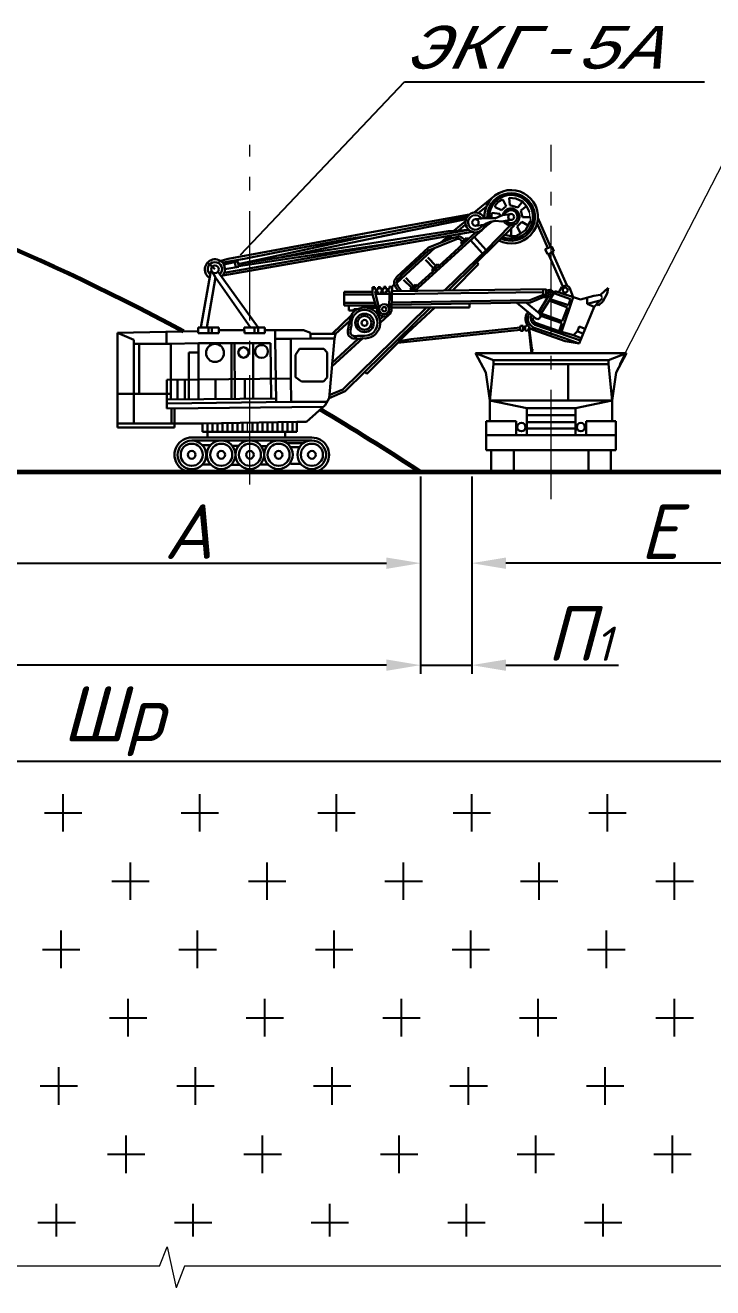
# Paper-space layout 'Layout1' of a CAD drawing. Header units: millimetres. Extents: x 18 to 680, y 9 to 831.
# Drawn here: x 285.6 to 386.3, y 529.9 to 714.7 of the extents above; entities that cross this region are included whole.
import ezdxf

# ---------------------------------------------------------------- set-up
doc = ezdxf.new("R2010")
doc.units = ezdxf.units.MM
doc.header["$LTSCALE"] = 2
doc.header["$PDMODE"] = 32
doc.header["$PDSIZE"] = 0.3
doc.linetypes.add('ACAD_ISO04W100', pattern=[30, 24, -3, 0, -3])
doc.linetypes.add('gost6', pattern=[12, 8, -1.5, 1, -1.5])
doc.styles.add('стиль2', font='', dxfattribs={"oblique": 15, "height": 4})
doc.styles.get('стиль2').set_extended_font_data('GOST type A')
doc.dimstyles.new('ISO-25', dxfattribs={"dimtxt": 2.5, "dimasz": 2.5, "dimexe": 1.25, "dimexo": 0.625, "dimtad": 1, "dimtxsty": 'Standard', "dimcen": 2.5, "dimadec": 0, "dimazin": 0, "dimtfac": 1, "dimtmove": 0, "dimatfit": 3, "dimfxl": 1, "dimarcsym": 0})

# ---------------------------------------------------------------- blocks, each defined once
blk = doc.blocks.new('*D177')
at = {"color": 0, "lineweight": -2, "transparency": 16777216}
for p, q in [((144.4, 648.65), (144.4, 619.76)), ((343.52, 648.65), (343.52, 619.76)), ((338.52, 621.01), (149.4, 621.01))]:
    blk.add_line(p, q, dxfattribs=at)
at = {"color": 0, "transparency": 16777216}
for points in [[(149.4, 621.84), (149.4, 620.18), (144.4, 621.01)], [(338.52, 621.84), (338.52, 620.18), (343.52, 621.01)]]:
    blk.add_solid(points, dxfattribs=at)
at = {"layer": 'Defpoints', "color": 0, "transparency": 16777216}
for p in [(144.4, 649.27), (343.52, 649.27), (144.4, 621.01)]:
    blk.add_point(p, dxfattribs=at)
at = {"color": 0, "transparency": 16777216, "insert": (233.68, 625.64), "char_height": 8, "attachment_point": 5}
blk.add_mtext('{\\fISOCPEUR|b0|i1|c204|p34;Б}', dxfattribs=at)
blk = doc.blocks.new('*D185')
at = {"color": 0, "lineweight": -2, "transparency": 16777216}
for p, q in [((144.4, 648.02), (144.4, 605.7)), ((452.6, 648.65), (452.6, 605.7)), ((149.4, 606.95), (447.6, 606.95))]:
    blk.add_line(p, q, dxfattribs=at)
at = {"color": 0, "transparency": 16777216}
for points in [[(149.4, 607.78), (149.4, 606.11), (144.4, 606.95)], [(447.6, 607.78), (447.6, 606.11), (452.6, 606.95)]]:
    blk.add_solid(points, dxfattribs=at)
at = {"layer": 'Defpoints', "color": 0, "transparency": 16777216}
for p in [(452.6, 649.27), (144.4, 648.65), (452.6, 606.95)]:
    blk.add_point(p, dxfattribs=at)
at = {"color": 0, "transparency": 16777216, "insert": (298.5, 612.77), "char_height": 8, "attachment_point": 5}
blk.add_mtext('{\\fISOCPEUR|b0|i1|c204|p34;Шр}', dxfattribs=at)
blk = doc.blocks.new('*D186')
at = {"color": 0, "lineweight": -2, "transparency": 16777216}
for p, q in [((343.52, 648.65), (343.52, 619.76)), ((351.02, 648.65), (351.02, 619.76)), ((338.52, 621.01), (333.52, 621.01)), ((343.52, 621.01), (351.02, 621.01)), ((356.02, 621.01), (372.48, 621.01))]:
    blk.add_line(p, q, dxfattribs=at)
at = {"color": 0, "transparency": 16777216}
for points in [[(338.52, 621.84), (338.52, 620.18), (343.52, 621.01)], [(356.02, 621.84), (356.02, 620.18), (351.02, 621.01)]]:
    blk.add_solid(points, dxfattribs=at)
at = {"layer": 'Defpoints', "color": 0, "transparency": 16777216}
for p in [(343.52, 649.27), (351.02, 649.27), (351.02, 621.01)]:
    blk.add_point(p, dxfattribs=at)
at = {"color": 0, "transparency": 16777216, "insert": (366.75, 625.64), "char_height": 8, "attachment_point": 5}
blk.add_mtext('{\\fISOCPEUR|b0|i1|c204|p34;П\\H0.625x;1}', dxfattribs=at)
blk = doc.blocks.new('*D187')
at = {"color": 0, "lineweight": -2, "transparency": 16777216}
for p, q in [((406.02, 648.65), (406.02, 634.69)), ((351.02, 642.94), (351.02, 634.69)), ((401.02, 635.94), (356.02, 635.94))]:
    blk.add_line(p, q, dxfattribs=at)
at = {"color": 0, "transparency": 16777216}
for points in [[(356.02, 636.77), (356.02, 635.1), (351.02, 635.94)], [(401.02, 636.77), (401.02, 635.1), (406.02, 635.94)]]:
    blk.add_solid(points, dxfattribs=at)
at = {"layer": 'Defpoints', "color": 0, "transparency": 16777216}
for p in [(406.02, 649.27), (351.02, 643.57), (351.02, 635.94)]:
    blk.add_point(p, dxfattribs=at)
at = {"color": 0, "transparency": 16777216, "insert": (378.52, 640.56), "char_height": 8, "attachment_point": 5}
blk.add_mtext('{\\fISOCPEUR|b0|i1|c204|p34;Е}', dxfattribs=at)
blk = doc.blocks.new('*D188')
at = {"color": 0, "lineweight": -2, "transparency": 16777216}
for p, q in [((275.52, 648.65), (275.52, 634.69)), ((343.52, 648.65), (343.52, 634.69)), ((280.52, 635.94), (338.52, 635.94))]:
    blk.add_line(p, q, dxfattribs=at)
at = {"color": 0, "transparency": 16777216}
for points in [[(280.52, 636.77), (280.52, 635.1), (275.52, 635.94)], [(338.52, 636.77), (338.52, 635.1), (343.52, 635.94)]]:
    blk.add_solid(points, dxfattribs=at)
at = {"layer": 'Defpoints', "color": 0, "transparency": 16777216}
for p in [(275.52, 649.27), (343.52, 649.27), (343.52, 635.94)]:
    blk.add_point(p, dxfattribs=at)
at = {"color": 0, "transparency": 16777216, "insert": (309.52, 640.56), "char_height": 8, "attachment_point": 5}
blk.add_mtext('{\\fISOCPEUR|b0|i1|c204|p34;А}', dxfattribs=at)

psp = doc.layouts.get("Layout1")

# ---------------------------------------------------------------- linework, layer by layer
at = {"color": 0, "lineweight": 20}
for p, q in [((372.6636, 665.0893), (393.8943, 706.4049)), ((359.5675, 686.5714), (359.4613, 687.3226)), ((359.5675, 686.5714), (359.5675, 685.9864)), ((370.0609, 674.9705), (370.0609, 674.6356)), ((360.0334, 667.1597), (359.8548, 667.1597)), ((318.1742, 655.2315), (318.1742, 656.4489)), ((144.1875, 649.27), (344.1875, 649.27)), ((337.5039, 649.2701), (355.1207, 649.2701)), ((305.2902, 533.0359), (306.3981, 535.8588)), ((306.3981, 535.8588), (307.7341, 529.8684)), ((305.2902, 533.0359), (70.9272, 533.0359)), ((308.9724, 533.0359), (307.7341, 529.8684)), ((532.0052, 533.0359), (308.9724, 533.0359))]:
    psp.add_line(p, q, dxfattribs=at)
at = {"color": 0, "linetype": 'gost6', "lineweight": 20}
for p, q in [((318.5241, 647.4792), (318.5241, 697.1721)), ((362.6251, 645.2989), (362.6251, 697.1721))]:
    psp.add_line(p, q, dxfattribs=at)
at = {"color": 0, "lineweight": 30}
for p, q in [((351.3529, 687.2678), (354.2892, 689.6735)), ((356.4835, 689.4322), (356.5851, 688.3501)), ((356.4835, 689.4322), (357.4755, 689.3068)), ((353.1188, 688.1032), (351.9807, 687.2374)), ((354.4386, 688.2822), (354.8859, 688.8125)), ((354.4386, 688.0549), (354.4386, 688.2822)), ((355.3484, 687.5927), (354.4386, 688.0549)), ((354.8859, 688.8125), (355.5304, 689.1686)), ((356.0612, 688.2215), (355.3484, 687.5927)), ((355.5456, 689.1686), (356.0612, 688.2215)), ((356.5851, 688.3501), (357.7722, 687.9822)), ((357.4755, 689.3068), (358.4423, 688.8806)), ((357.7722, 687.9822), (358.4423, 688.8806)), ((359.0363, 688.2045), (358.1947, 687.5757)), ((358.1947, 687.5757), (358.448, 686.5714)), ((358.4423, 688.8806), (359.0363, 688.2045)), ((359.4613, 687.3226), (359.0363, 688.2045)), ((335.0514, 683.6473), (350.3813, 686.6172)), ((336.3527, 684.3804), (350.6826, 686.964)), ((339.9136, 684.1918), (350.1693, 686.3002)), ((348.4484, 684.6425), (350.095, 686.0214)), ((351.5445, 686.2945), (352.8601, 686.4269)), ((352.8601, 686.4269), (353.5682, 686.4269)), ((353.753, 685.9314), (353.1456, 685.6513)), ((354.1108, 685.9888), (353.2284, 685.3802)), ((353.5682, 686.4269), (354.4821, 686.4269)), ((354.4685, 686.0461), (353.753, 685.9314)), ((353.8577, 686.4193), (353.9533, 687.2403)), ((353.9533, 687.2403), (355.1379, 687.0685)), ((355.4122, 685.9454), (354.4685, 686.0461)), ((354.4821, 686.4269), (355.5278, 686.8739)), ((355.1379, 687.0685), (355.1379, 686.6866)), ((356.7725, 686.1802), (355.4122, 685.9454)), ((355.5278, 686.8739), (356.7062, 687.0537)), ((357.6521, 685.2148), (358.3317, 685.8835)), ((358.3317, 685.8835), (359.248, 685.3897)), ((358.448, 686.5714), (359.5675, 686.5714)), ((359.5675, 685.9864), (359.248, 685.3897)), ((360.5356, 685.754), (362.1556, 682.0713)), ((362.5487, 682.2403), (360.688, 686.4956)), ((314.5829, 678.0751), (351.0588, 684.4469)), ((314.7851, 678.4473), (350.5671, 684.7479)), ((316.8294, 679.7049), (347.5532, 684.537)), ((323.2248, 680.7107), (339.9136, 684.1918)), ((327.5165, 682.7481), (336.3527, 684.3804)), ((333.3084, 683.4663), (336.9341, 684.012)), ((351.7142, 684.0069), (343.1768, 676.232)), ((346.4215, 682.8446), (347.5856, 683.8402)), ((347.2917, 683.191), (348.1658, 683.9416)), ((347.5532, 684.537), (350.5671, 684.7479)), ((349.0602, 684.6425), (350.095, 685.5328)), ((350.4338, 683.31), (351.5445, 684.3688)), ((352.7571, 685.4914), (351.6041, 685.3459)), ((353.2284, 685.3802), (351.7142, 684.0069)), ((351.7558, 679.9838), (357.1987, 685.3923)), ((353.1456, 685.6513), (352.7571, 685.4914)), ((353.1182, 681.7786), (356.6345, 685.3909)), ((356.7802, 683.8294), (355.8139, 684.0163)), ((356.7802, 683.872), (356.7802, 685.0649)), ((357.4667, 683.8294), (356.7802, 683.8294)), ((358.1566, 684.2168), (357.4667, 683.8294)), ((358.1566, 684.2168), (357.6521, 685.2148)), ((358.8603, 684.6654), (358.1566, 684.2168)), ((359.248, 685.3897), (358.8603, 684.6654)), ((315.3374, 680.4793), (327.5165, 682.7481)), ((316.8294, 679.7049), (335.0514, 683.6473)), ((316.8799, 679.4118), (340.2803, 682.9366)), ((322.5978, 681.4878), (333.3084, 683.4663)), ((344.6961, 682.1575), (340.0221, 677.8376)), ((342.6401, 679.3819), (345.5822, 682.0878)), ((344.681, 681.7103), (346.4834, 682.4653)), ((348.147, 683.5316), (344.6961, 682.1575)), ((346.4834, 682.4653), (348.9178, 683.422)), ((347.2463, 680.4073), (350.4338, 683.31)), ((349.2552, 683.8085), (348.147, 683.5316)), ((348.9178, 683.422), (349.2474, 683.422)), ((349.2474, 683.422), (349.6247, 683.0025)), ((349.9664, 683.3098), (349.2552, 683.8085)), ((350.2249, 683.5423), (349.3977, 682.7984)), ((349.3977, 682.7984), (349.6127, 682.5623)), ((350.4338, 683.31), (350.2249, 683.5423)), ((352.5935, 681.2686), (350.8317, 683.2032)), ((353.1182, 681.7786), (351.3725, 683.6956)), ((362.724, 682.3157), (361.7626, 681.9022)), ((363.0251, 681.6197), (362.724, 682.3157)), ((313.9415, 680.1222), (315.3374, 680.4793)), ((314.6346, 679.9456), (317.4357, 680.4639)), ((317.4357, 680.4639), (322.5978, 681.4878)), ((341.1361, 678.4533), (344.681, 681.7103)), ((344.2372, 680.3624), (345.4153, 679.1386)), ((345.7695, 679.4796), (344.6024, 680.6665)), ((345.2526, 678.5874), (347.2463, 680.4073)), ((348.8815, 677.6603), (353.1182, 681.7786)), ((361.7626, 681.9022), (362.0845, 681.1537)), ((362.0845, 681.1537), (362.2464, 681.1936)), ((362.7619, 681.4757), (362.2464, 681.1936)), ((362.2464, 681.1936), (364.3549, 676.4334)), ((362.7619, 681.4757), (363.0251, 681.6197)), ((364.9386, 676.6533), (362.7619, 681.4757)), ((311.3342, 670.4379), (312.7866, 678.7093)), ((313.4057, 678.9557), (312.3143, 679.9407)), ((313.0466, 678.5403), (313.4852, 677.7424)), ((319.7157, 670.4379), (313.8557, 678.6233)), ((316.7604, 680.1057), (314.6965, 679.6594)), ((314.8758, 678.9557), (316.8985, 679.304)), ((316.4719, 679.2305), (316.304, 680.007)), ((316.8985, 679.304), (316.7604, 680.1057)), ((339.979, 676.9452), (342.6401, 679.3819)), ((340.13, 677.4563), (341.1361, 678.4533)), ((342.1797, 675.7826), (345.2526, 678.5874)), ((346.0022, 679.7036), (345.1704, 678.9028)), ((345.1704, 678.9028), (345.3648, 678.6899)), ((346.2494, 679.4973), (346.0022, 679.7036)), ((351.7558, 679.9838), (347.5751, 675.8619)), ((348.1702, 675.8619), (352.0014, 679.7176)), ((352.0014, 679.7176), (351.7558, 679.9838)), ((312.2291, 670.4379), (313.4852, 677.7424)), ((313.4852, 677.7424), (318.5972, 670.4379)), ((339.3418, 676.4114), (339.6496, 676.7765)), ((340.0221, 677.8376), (339.6496, 677.2891)), ((339.6496, 677.2891), (339.6496, 676.7765)), ((339.6496, 676.7765), (339.9089, 676.2759)), ((339.979, 676.9452), (340.13, 677.4563)), ((340.1719, 676.4676), (339.979, 676.9452)), ((340.7169, 675.7479), (340.1719, 676.4676)), ((341.0155, 677.4088), (342.2365, 676.2459)), ((341.3454, 677.7252), (342.501, 676.4941)), ((342.7562, 676.7337), (342.0071, 676.0306)), ((342.971, 676.5049), (342.7562, 676.7337)), ((347.0408, 675.8456), (348.8815, 677.6603)), ((364.2136, 676.3802), (364.9386, 676.6533)), ((364.9386, 676.6533), (365.3427, 676.2971)), ((332.3212, 673.6415), (332.3212, 675.6494)), ((332.3212, 675.6494), (336.4979, 675.6494)), ((336.4979, 675.2578), (332.3212, 675.2578)), ((336.4979, 676.319), (336.4979, 675.2578)), ((336.4979, 676.319), (336.8233, 676.319)), ((336.4979, 675.2578), (337.2167, 672.8138)), ((336.8233, 676.319), (336.8233, 676.0077)), ((336.8233, 676.0077), (337.2932, 676.0077)), ((336.8585, 675.7067), (337.2781, 675.7067)), ((336.8981, 675.3824), (336.8585, 675.7067)), ((338.9802, 675.3824), (336.8981, 675.3824)), ((336.8981, 675.3824), (337.511, 672.9903)), ((337.2781, 675.7067), (337.2781, 675.3824)), ((337.2781, 675.3824), (337.6819, 675.3824)), ((337.2932, 676.0077), (337.2932, 676.3521)), ((337.2932, 676.3521), (337.6457, 676.3521)), ((337.6457, 676.3521), (337.6457, 676.0312)), ((337.6457, 676.0312), (338.1548, 676.0312)), ((337.6819, 675.3824), (337.6819, 675.7304)), ((337.6819, 675.7304), (338.0935, 675.7304)), ((338.0935, 675.7304), (338.0935, 675.4298)), ((338.0935, 675.4298), (338.4814, 675.4298)), ((338.1548, 676.0312), (338.1548, 676.4068)), ((338.1548, 676.4068), (338.4524, 676.4068)), ((338.4524, 676.4068), (338.4524, 676.0703)), ((338.4524, 676.0703), (338.9458, 676.0703)), ((338.4814, 675.4298), (338.4814, 675.7858)), ((338.4814, 675.7858), (338.9802, 675.7858)), ((338.9802, 675.3824), (338.9143, 673.303)), ((338.9458, 676.0703), (338.9458, 676.4225)), ((338.9458, 676.4225), (339.3418, 676.4114)), ((338.9802, 675.7858), (338.9802, 675.3824)), ((339.3407, 676.3726), (339.2521, 673.2031)), ((349.4158, 675.4569), (339.3117, 675.3356)), ((339.3407, 675.734), (361.8934, 676.0607)), ((339.9089, 676.2759), (340.296, 675.7479)), ((342.0071, 676.0306), (342.2091, 675.8094)), ((343.1768, 676.232), (342.6929, 675.7826)), ((361.4678, 675.6327), (349.4158, 675.4569)), ((361.4678, 675.2108), (359.5283, 674.4353)), ((359.6057, 674.0746), (361.4671, 674.8558)), ((362.199, 674.9711), (360.7796, 672.6314)), ((363.2277, 675.7715), (361.0347, 672.3149)), ((361.4671, 674.8558), (361.4678, 675.2108)), ((361.4671, 674.8558), (362.0924, 674.8558)), ((361.4678, 675.2108), (361.4678, 676.0546)), ((361.8934, 675.2108), (361.4678, 675.2108)), ((361.8934, 676.0607), (361.8934, 675.2108)), ((362.0924, 674.8558), (362.199, 674.9711)), ((365.1649, 673.7116), (362.4805, 674.5938)), ((363.0179, 675.4407), (365.4547, 674.5935)), ((363.2277, 675.7715), (366.9277, 674.5329)), ((363.7787, 675.5871), (364.2136, 676.3802)), ((364.173, 669.805), (365.8738, 674.8857)), ((365.4547, 674.5935), (365.1649, 673.7116)), ((365.3427, 676.2971), (365.8738, 674.8857)), ((366.9277, 674.5329), (368.8813, 675.0735)), ((367.9045, 674.8032), (367.9045, 673.8876)), ((368.8813, 675.0735), (369.8709, 675.2172)), ((370.0609, 674.6356), (369.6102, 674.1795)), ((369.8709, 675.2172), (370.9699, 676.2545)), ((369.8709, 675.2172), (370.0609, 674.9705)), ((370.8296, 675.4387), (370.2046, 674.2279)), ((370.9699, 676.2545), (370.8296, 675.4387)), ((332.1534, 661.3649), (344.4182, 673.3958)), ((336.8573, 674.0358), (332.3212, 674.0358)), ((332.3212, 674.0358), (332.3212, 673.6415)), ((332.3212, 673.6415), (336.9733, 673.6415)), ((333.0115, 673.6415), (333.0115, 672.9517)), ((333.0115, 672.9517), (333.6279, 672.9517)), ((333.6279, 672.9517), (333.7512, 673.1364)), ((333.7512, 673.1364), (334.3321, 673.1364)), ((335.3414, 663.9317), (345.0188, 673.3958)), ((337.0671, 673.3225), (335.8259, 673.3225)), ((339.2573, 673.3886), (341.7968, 673.3886)), ((359.6057, 674.0746), (339.2671, 673.7374)), ((339.2964, 674.1205), (359.5283, 674.4353)), ((341.6177, 669.6458), (345.5915, 673.3886)), ((341.7968, 673.3886), (350.6743, 673.3886)), ((350.6743, 673.3886), (350.6743, 673.9265)), ((357.6026, 674.0414), (360.4081, 671.7538)), ((359.0169, 674.0648), (360.9447, 672.4971)), ((365.0504, 673.3632), (362.3462, 674.382)), ((365.0504, 673.3632), (364.2589, 671.381)), ((368.9189, 673.4748), (366.7265, 668.0984)), ((367.9045, 673.8876), (369.8355, 674.4076)), ((367.9045, 673.8876), (368.9189, 673.4748)), ((369.6102, 674.1795), (368.9189, 673.4748)), ((369.5796, 673.6416), (369.3262, 673.8901)), ((370.2046, 674.2279), (369.5796, 673.6416)), ((330.5735, 669.5006), (333.3782, 672.2055)), ((331.0589, 669.5006), (333.1805, 671.403)), ((337.6066, 671.1109), (338.9222, 672.3434)), ((337.6066, 671.6755), (338.0264, 672.0728)), ((363.8093, 669.9088), (360.3681, 671.1304)), ((360.6696, 671.6464), (360.4081, 671.7538)), ((360.9992, 671.8111), (360.6696, 671.6464)), ((360.9447, 672.4971), (361.1247, 672.1326)), ((361.1247, 672.1326), (360.9992, 671.8111)), ((361.1247, 672.1326), (364.2161, 671.0502)), ((364.2589, 671.381), (361.1565, 672.5068)), ((364.2161, 671.0502), (363.8093, 669.9088)), ((299.1551, 669.6658), (310.9371, 669.9236)), ((299.1551, 656.3825), (299.1551, 669.6658)), ((301.5444, 668.6179), (299.1551, 669.6658)), ((306.331, 668.1433), (306.2943, 669.822)), ((310.9371, 669.9236), (310.9371, 670.4379)), ((310.9371, 670.4379), (313.9772, 670.4379)), ((310.973, 669.6127), (310.9371, 669.9236)), ((313.9772, 669.6127), (310.973, 669.6127)), ((312.4572, 670.4379), (312.4572, 669.6127)), ((312.9687, 670.4379), (312.9687, 669.6127)), ((313.9772, 670.4379), (313.9772, 669.6127)), ((313.9772, 670.0253), (317.7021, 670.0253)), ((317.6841, 670.4379), (320.7242, 670.4379)), ((317.72, 669.6127), (317.6841, 670.4379)), ((320.7242, 669.6127), (317.72, 669.6127)), ((319.2042, 670.4379), (319.2042, 669.6127)), ((319.7157, 670.4379), (319.7157, 669.6127)), ((320.7242, 670.4379), (320.7242, 669.6127)), ((320.7242, 670.0253), (324.4491, 670.0253)), ((322.241, 668.764), (322.241, 670.0253)), ((324.4491, 670.0253), (326.3953, 670.0253)), ((326.3953, 670.0253), (327.4227, 669.6702)), ((327.4227, 669.6702), (327.4227, 668.8277)), ((331.0589, 669.5006), (327.4227, 669.5006)), ((331.0589, 669.5006), (330.5735, 669.5006)), ((330.9385, 668.8277), (331.0589, 669.5006)), ((339.0449, 667.0567), (341.6177, 669.6458)), ((358.1258, 670.0933), (340.1763, 668.1953)), ((342.0772, 668.7277), (358.0883, 670.4433)), ((358.1337, 670.6791), (358.0883, 670.4433)), ((358.0883, 670.4433), (358.141, 669.9513)), ((358.5512, 670.6791), (358.1337, 670.6791)), ((358.141, 669.9513), (358.5512, 669.9513)), ((358.5512, 669.9513), (358.5512, 670.6791)), ((358.5512, 670.4797), (358.8256, 670.4797)), ((358.8256, 670.2228), (358.5512, 670.2228)), ((358.8139, 670.0419), (358.8256, 670.2228)), ((359.0359, 669.9718), (358.8139, 670.0419)), ((358.8256, 670.4797), (358.9132, 670.7132)), ((358.8256, 670.4797), (358.8256, 670.2228)), ((358.9132, 670.7132), (359.1644, 670.7132)), ((359.2929, 670.0652), (359.0359, 669.9718)), ((359.1644, 670.7132), (359.4331, 670.5556)), ((359.4331, 670.3746), (359.2929, 670.0652)), ((359.7477, 666.6713), (359.363, 670.2199)), ((359.4331, 670.5556), (359.4331, 670.3746)), ((360.0121, 670.0813), (359.4331, 670.3746)), ((359.4331, 670.3746), (359.8923, 666.6713)), ((364.6856, 668.4403), (360.0121, 670.0813)), ((364.5926, 668.8805), (360.134, 670.4064)), ((366.9125, 668.5544), (360.2677, 670.8297)), ((363.8093, 669.9088), (364.173, 669.805)), ((365.8843, 669.3292), (364.173, 669.805)), ((366.4699, 669.8781), (365.8843, 669.3292)), ((365.8843, 669.3292), (367.0368, 668.8593)), ((366.7503, 670.5793), (366.4699, 669.8781)), ((366.4699, 669.8781), (367.3122, 669.5347)), ((367.5997, 670.2396), (366.7503, 670.5793)), ((301.5444, 656.3825), (301.5444, 668.6179)), ((302.3115, 668.0601), (301.5444, 668.0601)), ((302.3115, 660.7133), (302.3115, 668.0601)), ((302.3115, 668.0601), (306.9612, 668.0601)), ((311.0258, 668.15), (306.9612, 668.0601)), ((306.9612, 659.8898), (306.9612, 668.1433)), ((311.0258, 666.7815), (311.0258, 668.15)), ((311.0258, 668.15), (321.5635, 668.15)), ((315.8201, 660.0301), (315.8201, 668.15)), ((316.3158, 660.0314), (316.2947, 668.15)), ((318.9871, 660.0487), (318.9871, 668.15)), ((321.5635, 668.15), (321.6483, 660.0487)), ((324.541, 668.764), (322.241, 668.764)), ((322.241, 668.764), (322.3858, 659.5423)), ((324.541, 668.764), (327.4227, 668.8277)), ((324.541, 662.986), (324.541, 668.764)), ((325.2191, 666.449), (325.8003, 667.3395)), ((325.8003, 667.3395), (329.3646, 667.3395)), ((327.4227, 668.8277), (330.9385, 668.8277)), ((329.8296, 666.7587), (329.3646, 667.3395)), ((330.9385, 668.8277), (330.1116, 660.0874)), ((330.5251, 664.7205), (335.04, 668.8675)), ((330.5251, 665.2172), (334.3804, 668.7969)), ((340.3313, 668.4341), (342.0772, 668.7277)), ((366.7265, 668.0984), (364.5926, 668.8805)), ((366.7265, 668.0984), (364.6856, 668.4403)), ((309.5856, 662.806), (309.5856, 666.7815)), ((309.5856, 666.7815), (311.0258, 666.7815)), ((311.0258, 666.7815), (311.0258, 659.9376)), ((325.2191, 663.1583), (325.2191, 666.449)), ((329.8296, 666.7587), (329.8296, 663.1196)), ((335.6385, 663.671), (339.0449, 667.0567)), ((351.5828, 666.6713), (354.2194, 665.6426)), ((351.5828, 666.6713), (373.6675, 666.6713)), ((351.5828, 666.6713), (353.0874, 663.8359)), ((354.2194, 665.0926), (354.2194, 665.6426)), ((354.2194, 665.6426), (371.0308, 665.6426)), ((373.6675, 666.6713), (371.0308, 665.6426)), ((371.0308, 665.6426), (371.0308, 665.0926)), ((373.6675, 666.6713), (372.1628, 663.8359)), ((332.4979, 661.1324), (335.3414, 663.9317)), ((335.3414, 663.9317), (335.6385, 663.671)), ((353.0874, 663.8359), (353.6694, 659.7751)), ((353.6694, 659.7751), (354.2194, 665.0926)), ((354.2194, 665.0926), (371.0308, 665.0926)), ((365.1442, 659.7751), (365.1442, 665.0926)), ((371.5808, 659.7751), (371.0308, 665.0926)), ((372.1628, 663.8359), (371.5808, 659.7751)), ((306.3651, 662.7752), (324.541, 662.986)), ((306.3651, 659.2908), (306.3651, 662.7752)), ((307.9042, 659.8951), (307.9042, 662.793)), ((309.0244, 659.905), (309.0244, 662.806)), ((309.5856, 662.806), (309.5856, 659.9226)), ((313.5029, 659.973), (313.4695, 662.8576)), ((317.8054, 660.0487), (317.7722, 662.9075)), ((324.541, 662.986), (324.5945, 659.577)), ((326.0715, 662.5389), (325.2191, 663.1583)), ((326.0715, 662.5389), (329.2871, 662.5389)), ((329.8296, 663.1196), (329.2871, 662.5389)), ((299.1551, 660.7133), (306.9612, 660.7133)), ((322.3777, 660.0563), (306.4488, 659.8898)), ((330.1116, 660.0874), (329.5418, 659.0653)), ((330.1116, 660.0874), (332.4979, 661.1324)), ((330.1524, 660.5178), (332.1534, 661.3649)), ((324.5542, 659.5764), (306.3651, 659.2908)), ((306.3651, 659.2908), (306.3651, 658.6028)), ((306.3651, 658.6028), (329.2731, 658.8251)), ((307.0335, 656.3825), (307.0335, 658.6093)), ((307.4723, 656.3825), (307.4723, 658.6136)), ((329.8267, 659.5764), (324.5542, 659.5764)), ((329.5418, 659.0653), (326.8178, 656.63)), ((353.6694, 656.7384), (353.6694, 659.7751)), ((353.6694, 659.7751), (371.5808, 659.7751)), ((359.0621, 658.6202), (353.6694, 659.7751)), ((359.0621, 654.6946), (359.0621, 658.6202)), ((359.0621, 658.6202), (362.6251, 658.6202)), ((366.1882, 658.6202), (362.6251, 658.6202)), ((366.1882, 658.6202), (371.5808, 659.7751)), ((366.1882, 654.6946), (366.1882, 658.6202)), ((371.5808, 656.7384), (371.5808, 659.7751)), ((311.6103, 656.3825), (299.1551, 656.3825)), ((299.1551, 656.3825), (299.1551, 655.8137)), ((307.4723, 655.8137), (307.4723, 656.3825)), ((311.6103, 656.3825), (325.3824, 656.63)), ((311.6103, 655.177), (311.6103, 656.3825)), ((312.3361, 655.1983), (312.3361, 656.4157)), ((313.0698, 655.1983), (313.0698, 656.4157)), ((313.7956, 655.1983), (313.7956, 656.4157)), ((314.5293, 655.1983), (314.5293, 656.4157)), ((315.2551, 655.1983), (315.2551, 656.4157)), ((315.9888, 655.1983), (315.9888, 656.4157)), ((316.7147, 655.1983), (316.7147, 656.4157)), ((317.4484, 655.1983), (317.4484, 656.4157)), ((318.9079, 655.2315), (318.9079, 656.4489)), ((319.6337, 655.2315), (319.6337, 656.4489)), ((320.3674, 655.2315), (320.3674, 656.4489)), ((321.0932, 655.2315), (321.0932, 656.4489)), ((321.8269, 655.2315), (321.8269, 656.4489)), ((322.5527, 655.2315), (322.5527, 656.4489)), ((323.2864, 655.2315), (323.2864, 656.4489)), ((323.2864, 655.2315), (323.2864, 656.4489)), ((324.0123, 655.2315), (324.0123, 656.4489)), ((324.746, 655.2315), (324.746, 656.4489)), ((325.3824, 656.63), (325.3824, 655.3185)), ((325.3824, 656.63), (326.8178, 656.63)), ((353.1194, 656.7384), (357.4954, 656.7384)), ((353.1194, 654.6946), (353.1194, 656.7384)), ((357.4954, 656.7384), (357.4954, 654.6946)), ((359.0621, 657.601), (366.1882, 657.601)), ((359.0621, 656.5819), (366.1882, 656.5819)), ((372.1308, 656.7384), (367.7548, 656.7384)), ((367.7548, 656.7384), (367.7548, 654.6946)), ((372.1308, 654.6946), (372.1308, 656.7384)), ((299.1551, 655.8137), (307.4723, 655.8137)), ((327.5974, 654.332), (309.998, 654.332)), ((312.3341, 655.177), (311.6103, 655.177)), ((312.3341, 654.3424), (312.3341, 655.177)), ((312.3341, 655.177), (323.6924, 655.177)), ((323.6717, 655.1825), (325.3858, 655.1825)), ((323.6924, 655.177), (323.6924, 654.361)), ((325.3858, 655.1825), (325.3858, 655.3277)), ((353.1194, 652.4946), (353.1194, 654.6946)), ((353.1194, 654.6946), (372.1308, 654.6946)), ((359.0621, 655.6382), (366.1882, 655.6382)), ((372.1308, 652.4946), (372.1308, 654.6946)), ((310.0299, 653.8798), (327.578, 653.9088)), ((312.7667, 653.1955), (311.578, 653.1955)), ((315.9716, 653.1137), (316.8544, 653.1137)), ((320.2096, 653.0918), (321.01, 653.0918)), ((324.031, 653.5155), (326.2653, 653.5155)), ((324.5275, 652.9078), (325.7564, 652.9078)), ((353.1194, 652.4946), (372.1308, 652.4946)), ((353.8567, 649.2701), (353.8567, 652.4946)), ((357.1567, 652.4946), (357.1567, 649.2701)), ((366.981, 652.4946), (370.281, 652.4946)), ((368.0935, 652.4946), (368.0935, 649.2701)), ((368.4313, 652.4946), (370.281, 652.4946)), ((371.3935, 649.2701), (371.3935, 652.4946)), ((312.8876, 650.4066), (311.6039, 650.4066)), ((315.815, 650.3557), (317.0982, 650.3557)), ((320.1562, 650.3664), (321.2889, 650.3664)), ((324.4884, 650.4587), (326.0787, 650.4587)), ((360.4653, 649.2701), (363.4653, 649.2701)), ((376.4079, 649.2701), (373.4079, 649.2701))]:
    psp.add_line(p, q, dxfattribs=at)
at = {"color": 0, "lineweight": 60}
psp.add_line((452.5954, 649.2701), (144.4018, 649.2701), dxfattribs=at)
at = {"color": 0}
for p, q in [((291.1984, 596.6657), (291.1984, 602.1427)), ((311.1984, 596.6657), (311.1984, 602.1427)), ((331.1984, 596.6657), (331.1984, 602.1427)), ((351.0377, 596.6657), (351.0377, 602.1427)), ((370.8771, 596.6657), (370.8771, 602.1427)), ((288.4599, 599.4042), (293.9368, 599.4042)), ((308.4599, 599.4042), (313.9368, 599.4042)), ((328.4599, 599.4042), (333.9368, 599.4042)), ((348.2993, 599.4042), (353.7762, 599.4042)), ((368.1386, 599.4042), (373.6155, 599.4042)), ((301.0377, 586.6657), (301.0377, 592.1427)), ((321.0377, 586.6657), (321.0377, 592.1427)), ((341.0377, 586.6657), (341.0377, 592.1427)), ((360.8771, 586.6657), (360.8771, 592.1427)), ((380.7164, 586.6657), (380.7164, 592.1427)), ((298.2993, 589.4042), (303.7762, 589.4042)), ((318.2993, 589.4042), (323.7762, 589.4042)), ((338.2993, 589.4042), (343.7762, 589.4042)), ((358.1386, 589.4042), (363.6155, 589.4042)), ((377.978, 589.4042), (383.4549, 589.4042)), ((290.8771, 576.6657), (290.8771, 582.1427)), ((310.8771, 576.6657), (310.8771, 582.1427)), ((330.8771, 576.6657), (330.8771, 582.1427)), ((350.8771, 576.6657), (350.8771, 582.1427)), ((370.7164, 576.6657), (370.7164, 582.1427)), ((288.1386, 579.4042), (293.6155, 579.4042)), ((308.1386, 579.4042), (313.6155, 579.4042)), ((328.1386, 579.4042), (333.6155, 579.4042)), ((348.1386, 579.4042), (353.6155, 579.4042)), ((367.978, 579.4042), (373.4549, 579.4042)), ((300.7164, 566.6657), (300.7164, 572.1427)), ((320.7164, 566.6657), (320.7164, 572.1427)), ((340.7164, 566.6657), (340.7164, 572.1427)), ((360.7164, 566.6657), (360.7164, 572.1427)), ((380.7164, 566.6657), (380.7164, 572.1427)), ((297.978, 569.4042), (303.4549, 569.4042)), ((317.978, 569.4042), (323.4549, 569.4042)), ((337.978, 569.4042), (343.4549, 569.4042)), ((357.978, 569.4042), (363.4549, 569.4042)), ((377.978, 569.4042), (383.4549, 569.4042)), ((290.5558, 556.6657), (290.5558, 562.1427)), ((310.5558, 556.6657), (310.5558, 562.1427)), ((330.5558, 556.6657), (330.5558, 562.1427)), ((350.5558, 556.6657), (350.5558, 562.1427)), ((370.5558, 556.6657), (370.5558, 562.1427)), ((287.8173, 559.4042), (293.2943, 559.4042)), ((307.8173, 559.4042), (313.2943, 559.4042)), ((327.8173, 559.4042), (333.2943, 559.4042)), ((347.8173, 559.4042), (353.2943, 559.4042)), ((367.8173, 559.4042), (373.2943, 559.4042)), ((300.3951, 546.6657), (300.3951, 552.1427)), ((320.3951, 546.6657), (320.3951, 552.1427)), ((340.3951, 546.6657), (340.3951, 552.1427)), ((360.3951, 546.6657), (360.3951, 552.1427)), ((380.3951, 546.6657), (380.3951, 552.1427)), ((297.6567, 549.4042), (303.1336, 549.4042)), ((317.6567, 549.4042), (323.1336, 549.4042)), ((337.6567, 549.4042), (343.1336, 549.4042)), ((357.6567, 549.4042), (363.1336, 549.4042)), ((377.6567, 549.4042), (383.1336, 549.4042)), ((290.2345, 537.3652), (290.2345, 542.1427)), ((310.2345, 537.3652), (310.2345, 542.1427)), ((330.2345, 537.3652), (330.2345, 542.1427)), ((350.2345, 537.3652), (350.2345, 542.1427)), ((370.2345, 537.3652), (370.2345, 542.1427)), ((287.496, 539.4042), (292.973, 539.4042)), ((307.496, 539.4042), (312.973, 539.4042)), ((327.496, 539.4042), (332.973, 539.4042)), ((347.496, 539.4042), (352.973, 539.4042)), ((367.496, 539.4042), (372.973, 539.4042))]:
    psp.add_line(p, q, dxfattribs=at)
at = {"color": 0, "lineweight": 30}
for centre, radius in [((351.5445, 685.8183), 0.4762), ((356.7725, 686.6195), 0.4393), ((313.4057, 678.9557), 0.5595), ((362.4257, 675.4438), 0.4943), ((362.4071, 675.4438), 0.2052), ((364.6935, 675.912), 0.3624), ((338.2009, 673.1133), 0.7382), ((338.2009, 673.1133), 0.3254), ((335.3148, 671.1109), 1.3528), ((335.3148, 671.1109), 1.0146), ((335.3148, 671.1109), 0.4374), ((313.4198, 666.7207), 1.3125), ((317.5875, 666.7815), 0.76), ((320.2342, 666.9335), 0.9429), ((358.2878, 655.8578), 0.6062), ((366.9806, 655.8578), 0.6062), ((310.0299, 651.7865), 2.0933), ((310.0105, 651.801), 1.6185), ((314.3148, 651.8155), 2.0933), ((314.3342, 651.801), 1.6185), ((318.5138, 651.8155), 2.0933), ((318.5332, 651.801), 1.6185), ((322.7064, 651.8155), 2.0933), ((322.7258, 651.801), 1.6185), ((327.578, 651.8155), 2.0933), ((327.5974, 651.801), 1.6185), ((310.0105, 651.801), 0.5662), ((314.3342, 651.801), 0.5662), ((318.5332, 651.801), 0.5662), ((322.7258, 651.801), 0.5662), ((327.5974, 651.801), 0.5662)]:
    psp.add_circle(centre, radius, dxfattribs=at)
for centre, radius, start, end in [((356.7725, 686.6426), 3.9183, 242.456544, 183.155201), ((356.7725, 686.6195), 3.4884, 244.430987, 183.165169), ((356.7628, 686.6434), 3.202, 246.726002, 183.877237), ((356.7628, 686.6249), 1.235, 210.660096, 168.178738), ((356.7443, 686.6619), 0.9617, 219.697906, 164.55026), ((351.5445, 685.8183), 1.4495, 24.824759, 350.569598), ((351.5445, 685.8183), 1.0647, 32.170013, 340.623867), ((313.4057, 678.9557), 1.4701, 312.333125, 237.349809), ((313.4057, 678.9557), 1.0466, 315.079438, 227.230141), ((335.3429, 671.1109), 2.2637, 262.311514, 152.057155), ((335.3148, 671.1109), 1.8997, 270, 180), ((338.2009, 673.1133), 1.0551, 183.563721, 4.881328), ((310.0105, 651.801), 2.531, 89.604878, 270), ((327.5974, 651.801), 2.531, 269.604878, 90)]:
    psp.add_arc(centre, radius, start, end, dxfattribs=at)
at = {"color": 0, "lineweight": 60}
psp.add_open_spline([(308.7995, 669.8769), (261.9865, 694.8705), (207.6558, 704.049), (155.5109, 714.2326), (133.7076, 714.2701)], degree=3, knots=[57.54126423, 57.54126423, 57.54126423, 57.54126423, 128.11048487, 174.0519789, 174.0519789, 174.0519789, 174.0519789], dxfattribs=at)
at = {"color": 0, "lineweight": 30}
for points in [[(333.1805, 671.403), (332.9724, 670.5939), (332.8795, 670.0585), (332.8795, 669.6815), (332.9724, 669.2718), (333.1966, 669.0587), (333.4336, 668.9012), (333.8532, 668.8337), (334.3804, 668.7969), (335.04, 668.8675)], [(333.1805, 671.403), (333.3782, 672.2055)], [(335.3148, 669.2111), (334.3511, 669.2111), (333.6861, 669.2111), (333.3731, 669.4058), (333.2273, 669.8464), (333.3233, 670.3439), (333.415, 671.1109)], [(359.4331, 670.5556), (359.095, 670.9468), (358.9191, 671.4374), (358.9191, 672.0013), (359.095, 672.4919), (359.2579, 672.6917)], [(360.134, 670.4064), (359.542, 670.8663), (359.2562, 671.3642), (359.2562, 671.9207), (359.3588, 672.3088), (359.506, 672.4894)], [(360.2677, 670.8297), (359.8497, 671.1738), (359.6665, 671.6864), (359.6665, 672.0452), (359.82, 672.2334)], [(360.3681, 671.1304), (360.0549, 671.4228), (359.9743, 671.7596), (360.1447, 671.9686)]]:
    psp.add_spline(points, degree=3, dxfattribs=at)
at = {"color": 0, "lineweight": 60}
psp.add_open_spline([(343.5223, 649.27), (338.4914, 652.5358), (333.6078, 655.5926), (328.8609, 658.4565)], degree=3, dxfattribs=at)

# ---------------------------------------------------------------- texts
at = {"color": 0, "linetype": 'ACAD_ISO04W100', "lineweight": 30, "insert": (341.5451, 714.5879), "char_height": 6.25, "width": 31.523108, "attachment_point": 1, "style": 'стиль2'}
psp.add_mtext('{\\fISOCTEUR|b0|i1|c204|p49;ЭКГ-5А}', dxfattribs=at)

# ---------------------------------------------------------------- dimensions: what is measured, and where the dimension line sits
at = {"color": 0}
for base, p1, p2, text, picture, middle in [((452.5954, 606.9475), (144.4018, 648.6451), (452.5954, 649.2703), '{\\fISOCPEUR|b0|i1|c204|p34;Шр}', '*D185', (298.4986, 612.7725)), ((343.5221, 635.9362), (275.5221, 649.2701), (343.5221, 649.2701), '{\\fISOCPEUR|b0|i1|c204|p34;А}', '*D188', (309.5221, 640.5612)), ((351.0221, 635.9362), (406.0221, 649.2703), (351.0221, 643.5683), '{\\fISOCPEUR|b0|i1|c204|p34;Е}', '*D187', (378.5221, 640.5612))]:
    dim = psp.add_linear_dim(base=base, p1=p1, p2=p2, text=text, dimstyle='ISO-25', override={"dimtxt": 8, "dimasz": 5, "dimtxsty": 'Standard', "dimclrt": 0}, dxfattribs=at)
    dim.commit()
    dim.dimension.update_dxf_attribs({"geometry": picture, "text_midpoint": middle})
for base, p1, p2, text, override, picture, middle in [((144.4018, 621.0103), (343.5221, 649.27), (144.4018, 649.2701), '{\\fISOCPEUR|b0|i1|c204|p34;Б}', {"dimtxt": 8, "dimasz": 5, "dimclrt": 0}, '*D177', (233.6818, 621.0103)), ((351.0221, 621.0103), (343.5221, 649.2701), (351.0221, 649.2703), '{\\fISOCPEUR|b0|i1|c204|p34;П\\H0.625x;1}', {"dimtxt": 8, "dimasz": 5, "dimtxsty": 'Standard', "dimclrt": 0}, '*D186', (366.7502, 621.0103))]:
    dim = psp.add_linear_dim(base=base, p1=p1, p2=p2, text=text, dimstyle='ISO-25', override=override, dxfattribs=at)
    dim.commit()
    dim.dimension.update_dxf_attribs({"geometry": picture, "text_midpoint": middle, "dimtype": 160})

# ---------------------------------------------------------------- leaders
at = {"color": 0, "lineweight": 20}
psp.add_leader([(317.1511, 681.0729), (341.1704, 706.4049), (385.0979, 706.4049)], dimstyle='ISO-25', override={"dimgap": 0.625, "dimtad": 0, "dimldrblk": 'None'}, dxfattribs=at)

doc.saveas('drawing.dxf')
